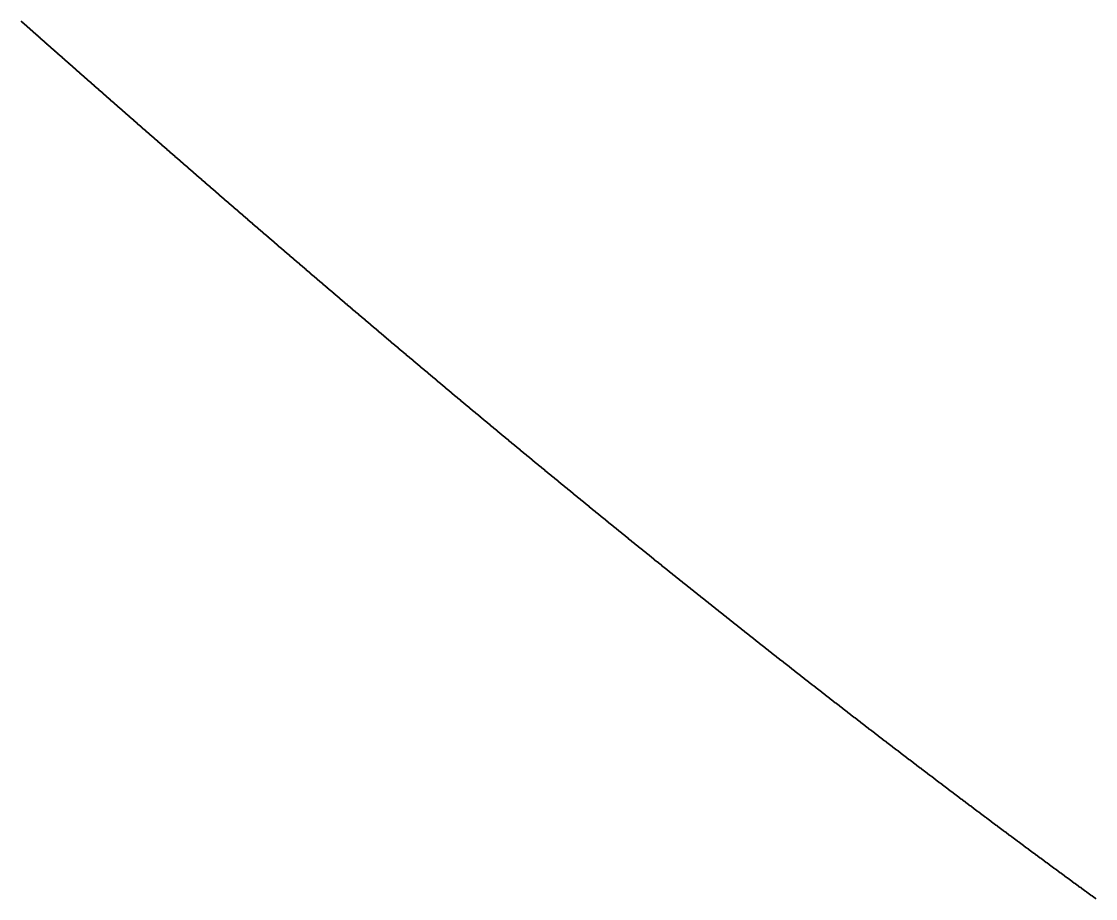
# Model space of a CAD drawing. Header units: metres. Extents: x 0 to 360, y 0 to 49.
# Drawn here: x 292.5 to 303.74, y 16.24 to 25.42 of the extents above; entities that cross this region are included whole.
import ezdxf

# ---------------------------------------------------------------- set-up
doc = ezdxf.new("R2010")
doc.units = ezdxf.units.M

msp = doc.modelspace()

# ---------------------------------------------------------------- linework, layer by layer
for p in [(292.496, 25.42), (292.502, 25.414), (292.509, 25.408), (292.515, 25.403), (292.521, 25.397), (292.528, 25.391), (292.534, 25.386), (292.541, 25.38), (292.547, 25.374), (292.553, 25.369), (292.56, 25.363), (292.566, 25.358), (292.572, 25.352), (292.579, 25.346), (292.585, 25.341), (292.591, 25.335), (292.598, 25.329), (292.604, 25.324), (292.611, 25.318), (292.617, 25.313), (292.623, 25.307), (292.63, 25.301), (292.636, 25.296), (292.642, 25.29), (292.649, 25.284), (292.655, 25.279), (292.661, 25.273), (292.668, 25.268), (292.674, 25.262), (292.681, 25.256), (292.687, 25.251), (292.693, 25.245), (292.7, 25.239), (292.706, 25.234), (292.712, 25.228), (292.719, 25.222), (292.725, 25.217), (292.732, 25.211), (292.738, 25.206), (292.744, 25.2), (292.751, 25.194), (292.757, 25.189), (292.763, 25.183), (292.77, 25.177), (292.776, 25.172), (292.783, 25.166), (292.789, 25.161), (292.795, 25.155), (292.802, 25.149), (292.808, 25.144), (292.814, 25.138), (292.821, 25.132), (292.827, 25.127), (292.834, 25.121), (292.84, 25.115), (292.846, 25.11), (292.853, 25.104), (292.859, 25.099), (292.865, 25.093), (292.872, 25.087), (292.878, 25.082), (292.885, 25.076), (292.891, 25.07), (292.897, 25.065), (292.904, 25.059), (292.91, 25.054), (292.917, 25.048), (292.923, 25.042), (292.929, 25.037), (292.936, 25.031), (292.942, 25.025), (292.949, 25.02), (292.955, 25.014), (292.961, 25.008), (292.968, 25.003), (292.974, 24.997), (292.98, 24.992), (292.987, 24.986), (292.993, 24.98), (293, 24.975), (293.006, 24.969), (293.012, 24.963), (293.019, 24.958), (293.025, 24.952), (293.032, 24.946), (293.038, 24.941), (293.044, 24.935), (293.051, 24.93), (293.057, 24.924), (293.064, 24.918), (293.07, 24.913), (293.076, 24.907), (293.083, 24.901), (293.089, 24.896), (293.096, 24.89), (293.102, 24.884), (293.108, 24.879), (293.115, 24.873), (293.121, 24.868), (293.128, 24.862), (293.134, 24.856), (293.14, 24.851), (293.147, 24.845), (293.153, 24.839), (293.16, 24.834), (293.166, 24.828), (293.172, 24.823), (293.179, 24.817), (293.185, 24.811), (293.192, 24.806), (293.198, 24.8), (293.204, 24.794), (293.211, 24.789), (293.217, 24.783), (293.224, 24.777), (293.23, 24.772), (293.237, 24.766), (293.243, 24.761), (293.249, 24.755), (293.256, 24.749), (293.262, 24.744), (293.269, 24.738), (293.275, 24.732), (293.281, 24.727), (293.288, 24.721), (293.294, 24.715), (293.301, 24.71), (293.307, 24.704), (293.313, 24.699), (293.32, 24.693), (293.326, 24.687), (293.333, 24.682), (293.339, 24.676), (293.346, 24.67), (293.352, 24.665), (293.358, 24.659), (293.365, 24.653), (293.371, 24.648), (293.378, 24.642), (293.384, 24.637), (293.39, 24.631), (293.397, 24.625), (293.403, 24.62), (293.41, 24.614), (293.416, 24.608), (293.423, 24.603), (293.429, 24.597), (293.435, 24.591), (293.442, 24.586), (293.448, 24.58), (293.455, 24.575), (293.461, 24.569), (293.468, 24.563), (293.474, 24.558), (293.48, 24.552), (293.487, 24.546), (293.493, 24.541), (293.5, 24.535), (293.506, 24.529), (293.513, 24.524), (293.519, 24.518), (293.525, 24.513), (293.532, 24.507), (293.538, 24.501), (293.545, 24.496), (293.551, 24.49), (293.558, 24.484), (293.564, 24.479), (293.57, 24.473), (293.577, 24.467), (293.583, 24.462), (293.59, 24.456), (293.596, 24.451), (293.603, 24.445), (293.609, 24.439), (293.616, 24.434), (293.622, 24.428), (293.628, 24.422), (293.635, 24.417), (293.641, 24.411), (293.648, 24.405), (293.654, 24.4), (293.661, 24.394), (293.667, 24.389), (293.673, 24.383), (293.68, 24.377), (293.686, 24.372), (293.693, 24.366), (293.699, 24.36), (293.706, 24.355), (293.712, 24.349), (293.719, 24.343), (293.725, 24.338), (293.731, 24.332), (293.738, 24.326), (293.744, 24.321), (293.751, 24.315), (293.757, 24.31), (293.764, 24.304), (293.77, 24.298), (293.777, 24.293), (293.783, 24.287), (293.79, 24.281), (293.796, 24.276), (293.802, 24.27), (293.809, 24.264), (293.815, 24.259), (293.822, 24.253), (293.828, 24.248), (293.835, 24.242), (293.841, 24.236), (293.848, 24.231), (293.854, 24.225), (293.861, 24.219), (293.867, 24.214), (293.873, 24.208), (293.88, 24.202), (293.886, 24.197), (293.893, 24.191), (293.899, 24.186), (293.906, 24.18), (293.912, 24.174), (293.919, 24.169), (293.925, 24.163), (293.932, 24.157), (293.938, 24.152), (293.944, 24.146), (293.951, 24.14), (293.957, 24.135), (293.964, 24.129), (293.97, 24.123), (293.977, 24.118), (293.983, 24.112), (293.99, 24.107), (293.996, 24.101), (294.003, 24.095), (294.009, 24.09), (294.016, 24.084), (294.022, 24.078), (294.029, 24.073), (294.035, 24.067), (294.041, 24.061), (294.048, 24.056), (294.054, 24.05), (294.061, 24.045), (294.067, 24.039), (294.074, 24.033), (294.08, 24.028), (294.087, 24.022), (294.093, 24.016), (294.1, 24.011), (294.106, 24.005), (294.113, 23.999), (294.119, 23.994), (294.126, 23.988), (294.132, 23.983), (294.139, 23.977), (294.145, 23.971), (294.152, 23.966), (294.158, 23.96), (294.164, 23.954), (294.171, 23.949), (294.177, 23.943), (294.184, 23.937), (294.19, 23.932), (294.197, 23.926), (294.203, 23.92), (294.21, 23.915), (294.216, 23.909), (294.223, 23.904), (294.229, 23.898), (294.236, 23.892), (294.242, 23.887), (294.249, 23.881), (294.255, 23.875), (294.262, 23.87), (294.268, 23.864), (294.275, 23.858), (294.281, 23.853), (294.288, 23.847), (294.294, 23.842), (294.301, 23.836), (294.307, 23.83), (294.314, 23.825), (294.32, 23.819), (294.327, 23.813), (294.333, 23.808), (294.34, 23.802), (294.346, 23.796), (294.353, 23.791), (294.359, 23.785), (294.366, 23.78), (294.372, 23.774), (294.379, 23.768), (294.385, 23.763), (294.392, 23.757), (294.398, 23.751), (294.405, 23.746), (294.411, 23.74), (294.418, 23.734), (294.424, 23.729), (294.431, 23.723), (294.437, 23.717), (294.444, 23.712), (294.45, 23.706), (294.457, 23.701), (294.463, 23.695), (294.47, 23.689), (294.476, 23.684), (294.483, 23.678), (294.489, 23.672), (294.496, 23.667), (294.502, 23.661), (294.509, 23.655), (294.515, 23.65), (294.522, 23.644), (294.528, 23.639), (294.535, 23.633), (294.541, 23.627), (294.548, 23.622), (294.554, 23.616), (294.561, 23.61), (294.567, 23.605), (294.574, 23.599), (294.58, 23.593), (294.587, 23.588), (294.593, 23.582), (294.6, 23.576), (294.606, 23.571), (294.613, 23.565), (294.619, 23.56), (294.626, 23.554), (294.632, 23.548), (294.639, 23.543), (294.645, 23.537), (294.652, 23.531), (294.658, 23.526), (294.665, 23.52), (294.671, 23.514), (294.678, 23.509), (294.684, 23.503), (294.691, 23.498), (294.697, 23.492), (294.704, 23.486), (294.711, 23.481), (294.717, 23.475), (294.724, 23.469), (294.73, 23.464), (294.737, 23.458), (294.743, 23.452), (294.75, 23.447), (294.756, 23.441), (294.763, 23.436), (294.769, 23.43), (294.776, 23.424), (294.782, 23.419), (294.789, 23.413), (294.795, 23.407), (294.802, 23.402), (294.808, 23.396), (294.815, 23.39), (294.821, 23.385), (294.828, 23.379), (294.835, 23.374), (294.841, 23.368), (294.848, 23.362), (294.854, 23.357), (294.861, 23.351), (294.867, 23.345), (294.874, 23.34), (294.88, 23.334), (294.887, 23.328), (294.893, 23.323), (294.9, 23.317), (294.906, 23.311), (294.913, 23.306), (294.919, 23.3), (294.926, 23.295), (294.933, 23.289), (294.939, 23.283), (294.946, 23.278), (294.952, 23.272), (294.959, 23.266), (294.965, 23.261), (294.972, 23.255), (294.978, 23.249), (294.985, 23.244), (294.991, 23.238), (294.998, 23.233), (295.005, 23.227), (295.011, 23.221), (295.018, 23.216), (295.024, 23.21), (295.031, 23.204), (295.037, 23.199), (295.044, 23.193), (295.05, 23.187), (295.057, 23.182), (295.063, 23.176), (295.07, 23.171), (295.077, 23.165), (295.083, 23.159), (295.09, 23.154), (295.096, 23.148), (295.103, 23.142), (295.109, 23.137), (295.116, 23.131), (295.122, 23.125), (295.129, 23.12), (295.136, 23.114), (295.142, 23.109), (295.149, 23.103), (295.155, 23.097), (295.162, 23.092), (295.168, 23.086), (295.175, 23.08), (295.181, 23.075), (295.188, 23.069), (295.195, 23.063), (295.201, 23.058), (295.208, 23.052), (295.214, 23.047), (295.221, 23.041), (295.227, 23.035), (295.234, 23.03), (295.241, 23.024), (295.247, 23.018), (295.254, 23.013), (295.26, 23.007), (295.267, 23.001), (295.273, 22.996), (295.28, 22.99), (295.286, 22.985), (295.293, 22.979), (295.3, 22.973), (295.306, 22.968), (295.313, 22.962), (295.319, 22.956), (295.326, 22.951), (295.332, 22.945), (295.339, 22.939), (295.346, 22.934), (295.352, 22.928), (295.359, 22.923), (295.365, 22.917), (295.372, 22.911), (295.378, 22.906), (295.385, 22.9), (295.392, 22.894), (295.398, 22.889), (295.405, 22.883), (295.411, 22.877), (295.418, 22.872), (295.425, 22.866), (295.431, 22.861), (295.438, 22.855), (295.444, 22.849), (295.451, 22.844), (295.457, 22.838), (295.464, 22.832), (295.471, 22.827), (295.477, 22.821), (295.484, 22.815), (295.49, 22.81), (295.497, 22.804), (295.504, 22.799), (295.51, 22.793), (295.517, 22.787), (295.523, 22.782), (295.53, 22.776), (295.536, 22.77), (295.543, 22.765), (295.55, 22.759), (295.556, 22.753), (295.563, 22.748), (295.569, 22.742), (295.576, 22.737), (295.583, 22.731), (295.589, 22.725), (295.596, 22.72), (295.602, 22.714), (295.609, 22.708), (295.616, 22.703), (295.622, 22.697), (295.629, 22.691), (295.635, 22.686), (295.642, 22.68), (295.649, 22.675), (295.655, 22.669), (295.662, 22.663), (295.668, 22.658), (295.675, 22.652), (295.682, 22.646), (295.688, 22.641), (295.695, 22.635), (295.701, 22.63), (295.708, 22.624), (295.715, 22.618), (295.721, 22.613), (295.728, 22.607), (295.734, 22.601), (295.741, 22.596), (295.748, 22.59), (295.754, 22.584), (295.761, 22.579), (295.767, 22.573), (295.774, 22.568), (295.781, 22.562), (295.787, 22.556), (295.794, 22.551), (295.8, 22.545), (295.807, 22.539), (295.814, 22.534), (295.82, 22.528), (295.827, 22.522), (295.833, 22.517), (295.84, 22.511), (295.847, 22.506), (295.853, 22.5), (295.86, 22.494), (295.867, 22.489), (295.873, 22.483), (295.88, 22.477), (295.886, 22.472), (295.893, 22.466), (295.9, 22.461), (295.906, 22.455), (295.913, 22.449), (295.92, 22.444), (295.926, 22.438), (295.933, 22.432), (295.939, 22.427), (295.946, 22.421), (295.953, 22.415), (295.959, 22.41), (295.966, 22.404), (295.972, 22.399), (295.979, 22.393), (295.986, 22.387), (295.992, 22.382), (295.999, 22.376), (296.006, 22.37), (296.012, 22.365), (296.019, 22.359), (296.026, 22.354), (296.032, 22.348), (296.039, 22.342), (296.045, 22.337), (296.052, 22.331), (296.059, 22.325), (296.065, 22.32), (296.072, 22.314), (296.079, 22.309), (296.085, 22.303), (296.092, 22.297), (296.098, 22.292), (296.105, 22.286), (296.112, 22.28), (296.118, 22.275), (296.125, 22.269), (296.132, 22.263), (296.138, 22.258), (296.145, 22.252), (296.152, 22.247), (296.158, 22.241), (296.165, 22.235), (296.171, 22.23), (296.178, 22.224), (296.185, 22.218), (296.191, 22.213), (296.198, 22.207), (296.205, 22.202), (296.211, 22.196), (296.218, 22.19), (296.225, 22.185), (296.231, 22.179), (296.238, 22.173), (296.245, 22.168), (296.251, 22.162), (296.258, 22.157), (296.265, 22.151), (296.271, 22.145), (296.278, 22.14), (296.284, 22.134), (296.291, 22.128), (296.298, 22.123), (296.304, 22.117), (296.311, 22.112), (296.318, 22.106), (296.324, 22.1), (296.331, 22.095), (296.338, 22.089), (296.344, 22.083), (296.351, 22.078), (296.358, 22.072), (296.364, 22.067), (296.371, 22.061), (296.378, 22.055), (296.384, 22.05), (296.391, 22.044), (296.398, 22.038), (296.404, 22.033), (296.411, 22.027), (296.418, 22.022), (296.424, 22.016), (296.431, 22.01), (296.438, 22.005), (296.444, 21.999), (296.451, 21.993), (296.458, 21.988), (296.464, 21.982), (296.471, 21.977), (296.478, 21.971), (296.484, 21.965), (296.491, 21.96), (296.498, 21.954), (296.504, 21.948), (296.511, 21.943), (296.518, 21.937), (296.524, 21.932), (296.531, 21.926), (296.538, 21.92), (296.544, 21.915), (296.551, 21.909), (296.558, 21.903), (296.564, 21.898), (296.571, 21.892), (296.578, 21.887), (296.584, 21.881), (296.591, 21.875), (296.598, 21.87), (296.604, 21.864), (296.611, 21.858), (296.618, 21.853), (296.624, 21.847), (296.631, 21.842), (296.638, 21.836), (296.645, 21.83), (296.651, 21.825), (296.658, 21.819), (296.665, 21.813), (296.671, 21.808), (296.678, 21.802), (296.685, 21.797), (296.691, 21.791), (296.698, 21.785), (296.705, 21.78), (296.711, 21.774), (296.718, 21.768), (296.725, 21.763), (296.731, 21.757), (296.738, 21.752), (296.745, 21.746), (296.752, 21.74), (296.758, 21.735), (296.765, 21.729), (296.772, 21.724), (296.778, 21.718), (296.785, 21.712), (296.792, 21.707), (296.798, 21.701), (296.805, 21.695), (296.812, 21.69), (296.818, 21.684), (296.825, 21.679), (296.832, 21.673), (296.839, 21.667), (296.845, 21.662), (296.852, 21.656), (296.859, 21.65), (296.865, 21.645), (296.872, 21.639), (296.879, 21.634), (296.885, 21.628), (296.892, 21.622), (296.899, 21.617), (296.906, 21.611), (296.912, 21.605), (296.919, 21.6), (296.926, 21.594), (296.932, 21.589), (296.939, 21.583), (296.946, 21.577), (296.953, 21.572), (296.959, 21.566), (296.966, 21.561), (296.973, 21.555), (296.979, 21.549), (296.986, 21.544), (296.993, 21.538), (297, 21.532), (297.006, 21.527), (297.013, 21.521), (297.02, 21.516), (297.026, 21.51), (297.033, 21.504), (297.04, 21.499), (297.047, 21.493), (297.053, 21.488), (297.06, 21.482), (297.067, 21.476), (297.073, 21.471), (297.08, 21.465), (297.087, 21.459), (297.094, 21.454), (297.1, 21.448), (297.107, 21.443), (297.114, 21.437), (297.12, 21.431), (297.127, 21.426), (297.134, 21.42), (297.141, 21.415), (297.147, 21.409), (297.154, 21.403), (297.161, 21.398), (297.168, 21.392), (297.174, 21.386), (297.181, 21.381), (297.188, 21.375), (297.194, 21.37), (297.201, 21.364), (297.208, 21.358), (297.215, 21.353), (297.221, 21.347), (297.228, 21.342), (297.235, 21.336), (297.242, 21.33), (297.248, 21.325), (297.255, 21.319), (297.262, 21.313), (297.269, 21.308), (297.275, 21.302), (297.282, 21.297), (297.289, 21.291), (297.296, 21.285), (297.302, 21.28), (297.309, 21.274), (297.316, 21.269), (297.322, 21.263), (297.329, 21.257), (297.336, 21.252), (297.343, 21.246), (297.349, 21.241), (297.356, 21.235), (297.363, 21.229), (297.37, 21.224), (297.376, 21.218), (297.383, 21.212), (297.39, 21.207), (297.397, 21.201), (297.403, 21.196), (297.41, 21.19), (297.417, 21.184), (297.424, 21.179), (297.43, 21.173), (297.437, 21.168), (297.444, 21.162), (297.451, 21.156), (297.457, 21.151), (297.464, 21.145), (297.471, 21.14), (297.478, 21.134), (297.484, 21.128), (297.491, 21.123), (297.498, 21.117), (297.505, 21.112), (297.512, 21.106), (297.518, 21.1), (297.525, 21.095), (297.532, 21.089), (297.539, 21.083), (297.545, 21.078), (297.552, 21.072), (297.559, 21.067), (297.566, 21.061), (297.572, 21.055), (297.579, 21.05), (297.586, 21.044), (297.593, 21.039), (297.599, 21.033), (297.606, 21.027), (297.613, 21.022), (297.62, 21.016), (297.627, 21.011), (297.633, 21.005), (297.64, 20.999), (297.647, 20.994), (297.654, 20.988), (297.66, 20.983), (297.667, 20.977), (297.674, 20.971), (297.681, 20.966), (297.687, 20.96), (297.694, 20.955), (297.701, 20.949), (297.708, 20.943), (297.715, 20.938), (297.721, 20.932), (297.728, 20.927), (297.735, 20.921), (297.742, 20.915), (297.748, 20.91), (297.755, 20.904), (297.762, 20.899), (297.769, 20.893), (297.776, 20.887), (297.782, 20.882), (297.789, 20.876), (297.796, 20.87), (297.803, 20.865), (297.81, 20.859), (297.816, 20.854), (297.823, 20.848), (297.83, 20.842), (297.837, 20.837), (297.843, 20.831), (297.85, 20.826), (297.857, 20.82), (297.864, 20.814), (297.871, 20.809), (297.877, 20.803), (297.884, 20.798), (297.891, 20.792), (297.898, 20.786), (297.905, 20.781), (297.911, 20.775), (297.918, 20.77), (297.925, 20.764), (297.932, 20.758), (297.939, 20.753), (297.945, 20.747), (297.952, 20.742), (297.959, 20.736), (297.966, 20.73), (297.973, 20.725), (297.979, 20.719), (297.986, 20.714), (297.993, 20.708), (298, 20.703), (298.007, 20.697), (298.013, 20.691), (298.02, 20.686), (298.027, 20.68), (298.034, 20.675), (298.041, 20.669), (298.047, 20.663), (298.054, 20.658), (298.061, 20.652), (298.068, 20.647), (298.075, 20.641), (298.081, 20.635), (298.088, 20.63), (298.095, 20.624), (298.102, 20.619), (298.109, 20.613), (298.116, 20.607), (298.122, 20.602), (298.129, 20.596), (298.136, 20.591), (298.143, 20.585), (298.15, 20.579), (298.156, 20.574), (298.163, 20.568), (298.17, 20.563), (298.177, 20.557), (298.184, 20.551), (298.191, 20.546), (298.197, 20.54), (298.204, 20.535), (298.211, 20.529), (298.218, 20.523), (298.225, 20.518), (298.232, 20.512), (298.238, 20.507), (298.245, 20.501), (298.252, 20.496), (298.259, 20.49), (298.266, 20.484), (298.272, 20.479), (298.279, 20.473), (298.286, 20.468), (298.293, 20.462), (298.3, 20.456), (298.307, 20.451), (298.313, 20.445), (298.32, 20.44), (298.327, 20.434), (298.334, 20.428), (298.341, 20.423), (298.348, 20.417), (298.354, 20.412), (298.361, 20.406), (298.368, 20.4), (298.375, 20.395), (298.382, 20.389), (298.389, 20.384), (298.396, 20.378), (298.402, 20.373), (298.409, 20.367), (298.416, 20.361), (298.423, 20.356), (298.43, 20.35), (298.437, 20.345), (298.443, 20.339), (298.45, 20.333), (298.457, 20.328), (298.464, 20.322), (298.471, 20.317), (298.478, 20.311), (298.485, 20.305), (298.491, 20.3), (298.498, 20.294), (298.505, 20.289), (298.512, 20.283), (298.519, 20.278), (298.526, 20.272), (298.532, 20.266), (298.539, 20.261), (298.546, 20.255), (298.553, 20.25), (298.56, 20.244), (298.567, 20.238), (298.574, 20.233), (298.58, 20.227), (298.587, 20.222), (298.594, 20.216), (298.601, 20.211), (298.608, 20.205), (298.615, 20.199), (298.622, 20.194), (298.628, 20.188), (298.635, 20.183), (298.642, 20.177), (298.649, 20.171), (298.656, 20.166), (298.663, 20.16), (298.67, 20.155), (298.677, 20.149), (298.683, 20.144), (298.69, 20.138), (298.697, 20.132), (298.704, 20.127), (298.711, 20.121), (298.718, 20.116), (298.725, 20.11), (298.732, 20.104), (298.738, 20.099), (298.745, 20.093), (298.752, 20.088), (298.759, 20.082), (298.766, 20.077), (298.773, 20.071), (298.78, 20.065), (298.787, 20.06), (298.793, 20.054), (298.8, 20.049), (298.807, 20.043), (298.814, 20.038), (298.821, 20.032), (298.828, 20.026), (298.835, 20.021), (298.842, 20.015), (298.848, 20.01), (298.855, 20.004), (298.862, 19.998), (298.869, 19.993), (298.876, 19.987), (298.883, 19.982), (298.89, 19.976), (298.897, 19.971), (298.904, 19.965), (298.91, 19.959), (298.917, 19.954), (298.924, 19.948), (298.931, 19.943), (298.938, 19.937), (298.945, 19.932), (298.952, 19.926), (298.959, 19.92), (298.966, 19.915), (298.972, 19.909), (298.979, 19.904), (298.986, 19.898), (298.993, 19.893), (299, 19.887), (299.007, 19.881), (299.014, 19.876), (299.021, 19.87), (299.028, 19.865), (299.035, 19.859), (299.041, 19.854), (299.048, 19.848), (299.055, 19.842), (299.062, 19.837), (299.069, 19.831), (299.076, 19.826), (299.083, 19.82), (299.09, 19.815), (299.097, 19.809), (299.104, 19.803), (299.111, 19.798), (299.117, 19.792), (299.124, 19.787), (299.131, 19.781), (299.138, 19.776), (299.145, 19.77), (299.152, 19.764), (299.159, 19.759), (299.166, 19.753), (299.173, 19.748), (299.18, 19.742), (299.187, 19.737), (299.194, 19.731), (299.2, 19.725), (299.207, 19.72), (299.214, 19.714), (299.221, 19.709), (299.228, 19.703), (299.235, 19.698), (299.242, 19.692), (299.249, 19.687), (299.256, 19.681), (299.263, 19.675), (299.27, 19.67), (299.277, 19.664), (299.283, 19.659), (299.29, 19.653), (299.297, 19.648), (299.304, 19.642), (299.311, 19.636), (299.318, 19.631), (299.325, 19.625), (299.332, 19.62), (299.339, 19.614), (299.346, 19.609), (299.353, 19.603), (299.36, 19.597), (299.367, 19.592), (299.374, 19.586), (299.381, 19.581), (299.387, 19.575), (299.394, 19.57), (299.401, 19.564), (299.408, 19.559), (299.415, 19.553), (299.422, 19.547), (299.429, 19.542), (299.436, 19.536), (299.443, 19.531), (299.45, 19.525), (299.457, 19.52), (299.464, 19.514), (299.471, 19.509), (299.478, 19.503), (299.485, 19.497), (299.492, 19.492), (299.499, 19.486), (299.505, 19.481), (299.512, 19.475), (299.519, 19.47), (299.526, 19.464), (299.533, 19.458), (299.54, 19.453), (299.547, 19.447), (299.554, 19.442), (299.561, 19.436), (299.568, 19.431), (299.575, 19.425), (299.582, 19.42), (299.589, 19.414), (299.596, 19.408), (299.603, 19.403), (299.61, 19.397), (299.617, 19.392), (299.624, 19.386), (299.631, 19.381), (299.638, 19.375), (299.645, 19.37), (299.652, 19.364), (299.658, 19.358), (299.665, 19.353), (299.672, 19.347), (299.679, 19.342), (299.686, 19.336), (299.693, 19.331), (299.7, 19.325), (299.707, 19.32), (299.714, 19.314), (299.721, 19.309), (299.728, 19.303), (299.735, 19.297), (299.742, 19.292), (299.749, 19.286), (299.756, 19.281), (299.763, 19.275), (299.77, 19.27), (299.777, 19.264), (299.784, 19.259), (299.791, 19.253), (299.798, 19.247), (299.805, 19.242), (299.812, 19.236), (299.819, 19.231), (299.826, 19.225), (299.833, 19.22), (299.84, 19.214), (299.847, 19.209), (299.854, 19.203), (299.861, 19.198), (299.868, 19.192), (299.875, 19.186), (299.882, 19.181), (299.889, 19.175), (299.896, 19.17), (299.903, 19.164), (299.91, 19.159), (299.917, 19.153), (299.924, 19.148), (299.931, 19.142), (299.938, 19.137), (299.945, 19.131), (299.952, 19.125), (299.959, 19.12), (299.966, 19.114), (299.973, 19.109), (299.98, 19.103), (299.987, 19.098), (299.993, 19.092), (300, 19.087), (300.007, 19.081), (300.014, 19.076), (300.021, 19.07), (300.028, 19.064), (300.035, 19.059), (300.042, 19.053), (300.049, 19.048), (300.056, 19.042), (300.063, 19.037), (300.07, 19.031), (300.077, 19.026), (300.085, 19.02), (300.092, 19.015), (300.099, 19.009), (300.106, 19.004), (300.113, 18.998), (300.12, 18.992), (300.127, 18.987), (300.134, 18.981), (300.141, 18.976), (300.148, 18.97), (300.155, 18.965), (300.162, 18.959), (300.169, 18.954), (300.176, 18.948), (300.183, 18.943), (300.19, 18.937), (300.197, 18.932), (300.204, 18.926), (300.211, 18.92), (300.218, 18.915), (300.225, 18.909), (300.232, 18.904), (300.239, 18.898), (300.246, 18.893), (300.253, 18.887), (300.26, 18.882), (300.267, 18.876), (300.274, 18.871), (300.281, 18.865), (300.288, 18.86), (300.295, 18.854), (300.302, 18.849), (300.309, 18.843), (300.316, 18.837), (300.323, 18.832), (300.33, 18.826), (300.337, 18.821), (300.344, 18.815), (300.351, 18.81), (300.358, 18.804), (300.365, 18.799), (300.372, 18.793), (300.379, 18.788), (300.386, 18.782), (300.393, 18.777), (300.4, 18.771), (300.407, 18.766), (300.415, 18.76), (300.422, 18.755), (300.429, 18.749), (300.436, 18.743), (300.443, 18.738), (300.45, 18.732), (300.457, 18.727), (300.464, 18.721), (300.471, 18.716), (300.478, 18.71), (300.485, 18.705), (300.492, 18.699), (300.499, 18.694), (300.506, 18.688), (300.513, 18.683), (300.52, 18.677), (300.527, 18.672), (300.534, 18.666), (300.541, 18.661), (300.548, 18.655), (300.555, 18.65), (300.562, 18.644), (300.57, 18.638), (300.577, 18.633), (300.584, 18.627), (300.591, 18.622), (300.598, 18.616), (300.605, 18.611), (300.612, 18.605), (300.619, 18.6), (300.626, 18.594), (300.633, 18.589), (300.64, 18.583), (300.647, 18.578), (300.654, 18.572), (300.661, 18.567), (300.668, 18.561), (300.675, 18.556), (300.683, 18.55), (300.69, 18.545), (300.697, 18.539), (300.704, 18.534), (300.711, 18.528), (300.718, 18.523), (300.725, 18.517), (300.732, 18.512), (300.739, 18.506), (300.746, 18.5), (300.753, 18.495), (300.76, 18.489), (300.767, 18.484), (300.774, 18.478), (300.782, 18.473), (300.789, 18.467), (300.796, 18.462), (300.803, 18.456), (300.81, 18.451), (300.817, 18.445), (300.824, 18.44), (300.831, 18.434), (300.838, 18.429), (300.845, 18.423), (300.852, 18.418), (300.859, 18.412), (300.866, 18.407), (300.874, 18.401), (300.881, 18.396), (300.888, 18.39), (300.895, 18.385), (300.902, 18.379), (300.909, 18.374), (300.916, 18.368), (300.923, 18.363), (300.93, 18.357), (300.937, 18.352), (300.944, 18.346), (300.952, 18.341), (300.959, 18.335), (300.966, 18.33), (300.973, 18.324), (300.98, 18.319), (300.987, 18.313), (300.994, 18.308), (301.001, 18.302), (301.008, 18.297), (301.015, 18.291), (301.023, 18.286), (301.03, 18.28), (301.037, 18.275), (301.044, 18.269), (301.051, 18.264), (301.058, 18.258), (301.065, 18.253), (301.072, 18.247), (301.079, 18.242), (301.086, 18.236), (301.094, 18.231), (301.101, 18.225), (301.108, 18.22), (301.115, 18.214), (301.122, 18.209), (301.129, 18.203), (301.136, 18.198), (301.143, 18.192), (301.15, 18.186), (301.158, 18.181), (301.165, 18.175), (301.172, 18.17), (301.179, 18.164), (301.186, 18.159), (301.193, 18.153), (301.2, 18.148), (301.207, 18.143), (301.214, 18.137), (301.222, 18.132), (301.229, 18.126), (301.236, 18.121), (301.243, 18.115), (301.25, 18.11), (301.257, 18.104), (301.264, 18.099), (301.271, 18.093), (301.279, 18.088), (301.286, 18.082), (301.293, 18.077), (301.3, 18.071), (301.307, 18.066), (301.314, 18.06), (301.321, 18.055), (301.329, 18.049), (301.336, 18.044), (301.343, 18.038), (301.35, 18.033), (301.357, 18.027), (301.364, 18.022), (301.371, 18.016), (301.378, 18.011), (301.386, 18.005), (301.393, 18), (301.4, 17.994), (301.407, 17.989), (301.414, 17.983), (301.421, 17.978), (301.428, 17.972), (301.436, 17.967), (301.443, 17.961), (301.45, 17.956), (301.457, 17.95), (301.464, 17.945), (301.471, 17.939), (301.478, 17.934), (301.486, 17.928), (301.493, 17.923), (301.5, 17.917), (301.507, 17.912), (301.514, 17.906), (301.521, 17.901), (301.528, 17.895), (301.536, 17.89), (301.543, 17.884), (301.55, 17.879), (301.557, 17.873), (301.564, 17.868), (301.571, 17.862), (301.579, 17.857), (301.586, 17.851), (301.593, 17.846), (301.6, 17.841), (301.607, 17.835), (301.614, 17.83), (301.622, 17.824), (301.629, 17.819), (301.636, 17.813), (301.643, 17.808), (301.65, 17.802), (301.657, 17.797), (301.665, 17.791), (301.672, 17.786), (301.679, 17.78), (301.686, 17.775), (301.693, 17.769), (301.7, 17.764), (301.708, 17.758), (301.715, 17.753), (301.722, 17.747), (301.729, 17.742), (301.736, 17.736), (301.743, 17.731), (301.751, 17.725), (301.758, 17.72), (301.765, 17.714), (301.772, 17.709), (301.779, 17.704), (301.786, 17.698), (301.794, 17.693), (301.801, 17.687), (301.808, 17.682), (301.815, 17.676), (301.822, 17.671), (301.83, 17.665), (301.837, 17.66), (301.844, 17.654), (301.851, 17.649), (301.858, 17.643), (301.866, 17.638), (301.873, 17.632), (301.88, 17.627), (301.887, 17.621), (301.894, 17.616), (301.901, 17.61), (301.909, 17.605), (301.916, 17.6), (301.923, 17.594), (301.93, 17.589), (301.937, 17.583), (301.945, 17.578), (301.952, 17.572), (301.959, 17.567), (301.966, 17.561), (301.973, 17.556), (301.981, 17.55), (301.988, 17.545), (301.995, 17.539), (302.002, 17.534), (302.009, 17.528), (302.017, 17.523), (302.024, 17.518), (302.031, 17.512), (302.038, 17.507), (302.045, 17.501), (302.053, 17.496), (302.06, 17.49), (302.067, 17.485), (302.074, 17.479), (302.082, 17.474), (302.089, 17.468), (302.096, 17.463), (302.103, 17.457), (302.11, 17.452), (302.118, 17.447), (302.125, 17.441), (302.132, 17.436), (302.139, 17.43), (302.146, 17.425), (302.154, 17.419), (302.161, 17.414), (302.168, 17.408), (302.175, 17.403), (302.183, 17.397), (302.19, 17.392), (302.197, 17.386), (302.204, 17.381), (302.211, 17.376), (302.219, 17.37), (302.226, 17.365), (302.233, 17.359), (302.24, 17.354), (302.248, 17.348), (302.255, 17.343), (302.262, 17.337), (302.269, 17.332), (302.277, 17.326), (302.284, 17.321), (302.291, 17.316), (302.298, 17.31), (302.305, 17.305), (302.313, 17.299), (302.32, 17.294), (302.327, 17.288), (302.334, 17.283), (302.342, 17.277), (302.349, 17.272), (302.356, 17.266), (302.363, 17.261), (302.371, 17.256), (302.378, 17.25), (302.385, 17.245), (302.392, 17.239), (302.4, 17.234), (302.407, 17.228), (302.414, 17.223), (302.421, 17.217), (302.429, 17.212), (302.436, 17.207), (302.443, 17.201), (302.45, 17.196), (302.458, 17.19), (302.465, 17.185), (302.472, 17.179), (302.479, 17.174), (302.487, 17.168), (302.494, 17.163), (302.501, 17.158), (302.508, 17.152), (302.516, 17.147), (302.523, 17.141), (302.53, 17.136), (302.537, 17.13), (302.545, 17.125), (302.552, 17.119), (302.559, 17.114), (302.566, 17.109), (302.574, 17.103), (302.581, 17.098), (302.588, 17.092), (302.596, 17.087), (302.603, 17.081), (302.61, 17.076), (302.617, 17.07), (302.625, 17.065), (302.632, 17.06), (302.639, 17.054), (302.646, 17.049), (302.654, 17.043), (302.661, 17.038), (302.668, 17.032), (302.675, 17.027), (302.683, 17.022), (302.69, 17.016), (302.697, 17.011), (302.705, 17.005), (302.712, 17), (302.719, 16.994), (302.726, 16.989), (302.734, 16.983), (302.741, 16.978), (302.748, 16.973), (302.756, 16.967), (302.763, 16.962), (302.77, 16.956), (302.777, 16.951), (302.785, 16.945), (302.792, 16.94), (302.799, 16.935), (302.807, 16.929), (302.814, 16.924), (302.821, 16.918), (302.828, 16.913), (302.836, 16.907), (302.843, 16.902), (302.85, 16.897), (302.858, 16.891), (302.865, 16.886), (302.872, 16.88), (302.88, 16.875), (302.887, 16.869), (302.894, 16.864), (302.901, 16.859), (302.909, 16.853), (302.916, 16.848), (302.923, 16.842), (302.931, 16.837), (302.938, 16.831), (302.945, 16.826), (302.953, 16.821), (302.96, 16.815), (302.967, 16.81), (302.974, 16.804), (302.982, 16.799), (302.989, 16.794), (302.996, 16.788), (303.004, 16.783), (303.011, 16.777), (303.018, 16.772), (303.026, 16.766), (303.033, 16.761), (303.04, 16.756), (303.048, 16.75), (303.055, 16.745), (303.062, 16.739), (303.07, 16.734), (303.077, 16.729), (303.084, 16.723), (303.091, 16.718), (303.099, 16.712), (303.106, 16.707), (303.113, 16.701), (303.121, 16.696), (303.128, 16.691), (303.135, 16.685), (303.143, 16.68), (303.15, 16.674), (303.157, 16.669), (303.165, 16.664), (303.172, 16.658), (303.179, 16.653), (303.187, 16.647), (303.194, 16.642), (303.201, 16.636), (303.209, 16.631), (303.216, 16.626), (303.223, 16.62), (303.231, 16.615), (303.238, 16.609), (303.245, 16.604), (303.253, 16.599), (303.26, 16.593), (303.267, 16.588), (303.275, 16.582), (303.282, 16.577), (303.289, 16.572), (303.297, 16.566), (303.304, 16.561), (303.311, 16.555), (303.319, 16.55), (303.326, 16.545), (303.334, 16.539), (303.341, 16.534), (303.348, 16.528), (303.356, 16.523), (303.363, 16.518), (303.37, 16.512), (303.378, 16.507), (303.385, 16.501), (303.392, 16.496), (303.4, 16.491), (303.407, 16.485), (303.414, 16.48), (303.422, 16.474), (303.429, 16.469), (303.436, 16.464), (303.444, 16.458), (303.451, 16.453), (303.459, 16.447), (303.466, 16.442), (303.473, 16.437), (303.481, 16.431), (303.488, 16.426), (303.495, 16.42), (303.503, 16.415), (303.51, 16.41), (303.517, 16.404), (303.525, 16.399), (303.532, 16.393), (303.54, 16.388), (303.547, 16.383), (303.554, 16.377), (303.562, 16.372), (303.569, 16.366), (303.576, 16.361), (303.584, 16.356), (303.591, 16.35), (303.599, 16.345), (303.606, 16.339), (303.613, 16.334), (303.621, 16.329), (303.628, 16.323), (303.635, 16.318), (303.643, 16.312), (303.65, 16.307), (303.658, 16.302), (303.665, 16.296), (303.672, 16.291), (303.68, 16.286), (303.687, 16.28), (303.694, 16.275), (303.702, 16.269), (303.709, 16.264), (303.717, 16.259), (303.724, 16.253), (303.731, 16.248), (303.739, 16.242)]:
    msp.add_point(p)

doc.saveas('drawing.dxf')
